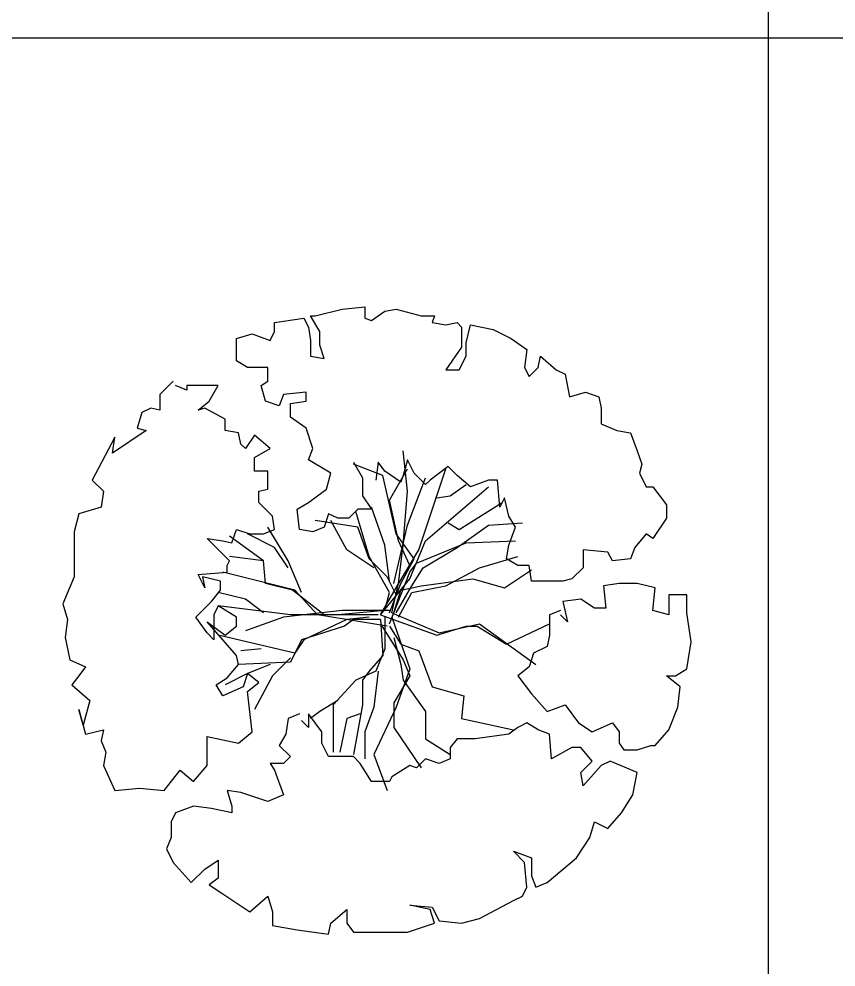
# Model space of a CAD drawing. Header units: inches. Extents: x 7658 to 73799, y 48 to 40262.
# Drawn here: x 11556 to 13609, y 28788 to 31172 of the extents above; entities that cross this region are included whole.
import ezdxf

# ---------------------------------------------------------------- set-up
doc = ezdxf.new("R2010")
doc.units = ezdxf.units.IN
doc.layers.add('www.cad-blocks.net', color=7, linetype='Continuous')

# ---------------------------------------------------------------- blocks, each defined once
blk = doc.blocks.new('A$C516926BB')
for p, q in [((2.0521, 38.5194), (2.0521, 0)), ((0, 30.4302), (62.4121, 30.4302))]:
    blk.add_line(p, q)
blk = doc.blocks.new('A$C64875517')
at = {"color": 0}
for p, q in [((0.7018, 1.5719), (0.7584, 1.5776)), ((0.7584, 1.5776), (0.7584, 1.5493)), ((0.6452, 1.5154), (0.6225, 1.555)), ((0.6225, 1.555), (0.6339, 1.555)), ((0.6339, 1.555), (0.7018, 1.5719)), ((0.7753, 1.5436), (0.8093, 1.5663)), ((0.8093, 1.5663), (0.8376, 1.5719)), ((0.8376, 1.5719), (0.8999, 1.555)), ((0.8999, 1.555), (0.9338, 1.555)), ((0.9338, 1.555), (0.9282, 1.538)), ((0.532, 1.538), (0.6056, 1.5493)), ((0.532, 1.5154), (0.532, 1.538)), ((0.6056, 1.5493), (0.6169, 1.5267)), ((0.6169, 1.5267), (0.6225, 1.4928)), ((0.7584, 1.5493), (0.7753, 1.5436)), ((0.9282, 1.538), (0.9621, 1.5323)), ((0.9621, 1.5323), (0.9904, 1.538)), ((0.9904, 1.538), (1.0017, 1.5267)), ((1.0017, 1.5267), (1.0017, 1.4758)), ((1.0131, 1.4871), (1.0244, 1.5323)), ((1.0244, 1.5323), (1.081, 1.521)), ((0.4358, 1.4984), (0.4754, 1.5097)), ((0.4754, 1.5097), (0.5207, 1.4928)), ((0.5207, 1.4928), (0.532, 1.5154)), ((0.6452, 1.4814), (0.6452, 1.5154)), ((1.081, 1.521), (1.1262, 1.4984)), ((0.4358, 1.4419), (0.4358, 1.4984)), ((0.6225, 1.4928), (0.6225, 1.4532)), ((0.6565, 1.4475), (0.6452, 1.4814)), ((1.0131, 1.4532), (1.0131, 1.4871)), ((1.1262, 1.4984), (1.1659, 1.4701)), ((1.0017, 1.4758), (0.9621, 1.4193)), ((1.1659, 1.4701), (1.1602, 1.4249)), ((0.4641, 1.4249), (0.4358, 1.4419)), ((0.6225, 1.4532), (0.6565, 1.4475)), ((0.9961, 1.4193), (1.0131, 1.4532)), ((1.1942, 1.4249), (1.1998, 1.4532)), ((1.1998, 1.4532), (1.2394, 1.4193)), ((0.515, 1.4249), (0.4641, 1.4249)), ((0.515, 1.391), (0.515, 1.4249)), ((0.9621, 1.4193), (0.9961, 1.4193)), ((1.1602, 1.4249), (1.1715, 1.4023)), ((1.1715, 1.4023), (1.1942, 1.4249)), ((1.2394, 1.4193), (1.2621, 1.4079)), ((1.2621, 1.4079), (1.2734, 1.3514)), ((0.2773, 1.391), (0.2434, 1.3571)), ((0.498, 1.3797), (0.515, 1.391)), ((0.3113, 1.3684), (0.283, 1.3797)), ((0.3905, 1.3797), (0.3113, 1.3797)), ((0.3113, 1.3797), (0.3113, 1.3684)), ((0.3679, 1.3401), (0.3905, 1.3797)), ((0.5094, 1.3401), (0.498, 1.3797)), ((0.6112, 1.3627), (0.5546, 1.3571)), ((0.6112, 1.3401), (0.6112, 1.3627)), ((1.2734, 1.3514), (1.313, 1.3627)), ((1.313, 1.3627), (1.347, 1.3514)), ((0.2434, 1.3571), (0.2434, 1.3175)), ((0.3396, 1.3175), (0.3679, 1.3401)), ((0.5433, 1.3288), (0.5094, 1.3401)), ((0.5546, 1.3571), (0.5433, 1.3288)), ((0.5716, 1.3344), (0.6112, 1.3401)), ((1.347, 1.3514), (1.3526, 1.3231)), ((0.1981, 1.3118), (0.1868, 1.2722)), ((0.2207, 1.3231), (0.1981, 1.3118)), ((0.2434, 1.3175), (0.2207, 1.3231)), ((0.3565, 1.3231), (0.3396, 1.3175)), ((0.4075, 1.2949), (0.3565, 1.3231)), ((0.5716, 1.3005), (0.5716, 1.3344)), ((1.3526, 1.3231), (1.3526, 1.2835)), ((0.4075, 1.2666), (0.4075, 1.2949)), ((0.6112, 1.2722), (0.5716, 1.3005)), ((0.2094, 1.2666), (0.1245, 1.21)), ((0.1868, 1.2722), (0.2094, 1.2666)), ((0.4414, 1.2609), (0.4075, 1.2666)), ((0.6282, 1.2213), (0.6112, 1.2722)), ((1.3526, 1.2835), (1.3922, 1.2666)), ((1.3922, 1.2666), (1.4262, 1.2609)), ((0.1302, 1.2496), (0.0736, 1.1422)), ((0.1245, 1.21), (0.1302, 1.2496)), ((0.4471, 1.2327), (0.4414, 1.2609)), ((0.4811, 1.2553), (0.4584, 1.2213)), ((0.5207, 1.2213), (0.4811, 1.2553)), ((1.4262, 1.2609), (1.4432, 1.2157)), ((0.4584, 1.2213), (0.4471, 1.2327)), ((0.4811, 1.1987), (0.5207, 1.2213)), ((0.6169, 1.1931), (0.6282, 1.2213)), ((0.8659, 1.1139), (0.8546, 1.2157)), ((1.4432, 1.2157), (1.4545, 1.1818)), ((0.4811, 1.1648), (0.4811, 1.1987)), ((0.6735, 1.1592), (0.6169, 1.1931)), ((0.8659, 1.1931), (0.8546, 1.1535)), ((0.8829, 1.1592), (0.8659, 1.1931)), ((0.7301, 1.1874), (0.7527, 1.1478)), ((0.8036, 1.1535), (0.7301, 1.1818)), ((0.7923, 1.1874), (0.7867, 1.1422)), ((0.8093, 1.1648), (0.7923, 1.1874)), ((0.8206, 1.0913), (0.8659, 1.1705)), ((0.8942, 0.9669), (0.9621, 1.1705)), ((0.9678, 1.1761), (0.9225, 1.1422)), ((0.9904, 1.1535), (0.9678, 1.1761)), ((1.4545, 1.1818), (1.4488, 1.1592)), ((0.515, 1.1648), (0.4811, 1.1648)), ((0.515, 1.1196), (0.515, 1.1648)), ((0.6622, 1.1196), (0.6735, 1.1592)), ((0.7527, 1.1478), (0.7527, 1.1026)), ((0.8376, 1.0065), (0.8036, 1.1535)), ((0.8489, 1.1365), (0.8093, 1.1648)), ((0.8546, 1.1535), (0.8489, 1.1365)), ((0.8659, 1.0291), (0.9112, 1.1478)), ((0.9112, 1.1309), (0.8829, 1.1592)), ((1.0244, 1.1252), (0.9904, 1.1535)), ((1.4488, 1.1592), (1.4658, 1.1252)), ((0.0736, 1.1422), (0.1019, 1.1139)), ((0.9225, 1.1422), (0.9112, 1.1309)), ((0.9112, 0.9895), (1.0696, 1.1252)), ((0.9734, 1.1026), (1.0131, 1.1309)), ((1.0696, 1.1422), (1.0244, 1.1252)), ((1.0923, 1.1422), (1.0696, 1.1422)), ((1.0979, 1.0743), (1.0923, 1.1422)), ((1.4658, 1.1252), (1.4828, 1.1252)), ((1.4828, 1.1252), (1.5167, 1.08)), ((0.1019, 1.1139), (0.0962, 1.0743)), ((0.4924, 1.1139), (0.515, 1.1196)), ((0.4924, 1.0856), (0.4924, 1.1139)), ((0.6169, 1.0856), (0.6622, 1.1196)), ((0.7527, 1.1026), (0.7753, 1.0687)), ((0.8546, 0.9782), (0.8659, 1.1139)), ((0.9395, 1.097), (0.9734, 1.1026)), ((1.1093, 1.097), (1.0979, 1.0743)), ((1.1206, 1.0517), (1.1093, 1.097)), ((0.0962, 1.0743), (0.0396, 1.0574)), ((0.5263, 1.0517), (0.4924, 1.0856)), ((0.5886, 1.0687), (0.6169, 1.0856)), ((0.8093, 0.9782), (0.7753, 1.0743)), ((0.8433, 0.9895), (0.8206, 1.0913)), ((0.9961, 1.0178), (1.1036, 1.0856)), ((1.5167, 1.08), (1.5167, 1.0461)), ((0.0396, 1.0574), (0.0283, 1.0121)), ((0.532, 1.0178), (0.5263, 1.0517)), ((0.5942, 1.0178), (0.5886, 1.0687)), ((0.6678, 1.0574), (0.6565, 1.0234)), ((0.6905, 1.0461), (0.6678, 1.0574)), ((0.7414, 1.0687), (0.7188, 1.0461)), ((0.7697, 0.9499), (0.7357, 1.063)), ((0.7753, 1.0687), (0.7414, 1.0687)), ((1.1376, 1.0234), (1.1206, 1.0517)), ((0.7414, 1.0234), (0.6339, 1.0404)), ((0.7131, 0.9669), (0.6735, 1.0404)), ((0.7188, 1.0461), (0.6905, 1.0461)), ((0.8319, 0.8821), (0.8659, 1.0291)), ((0.9678, 1.0348), (0.9961, 1.0178)), ((0.9904, 0.9726), (1.0696, 1.0291)), ((1.0696, 1.0291), (1.1545, 1.0348)), ((1.5167, 1.0461), (1.4828, 0.9952)), ((0.0283, 1.0121), (0.0283, 0.9556)), ((0.4245, 0.9839), (0.4358, 1.0178)), ((0.4358, 1.0178), (0.4697, 1.0065)), ((0.532, 0.9726), (0.4641, 1.0065)), ((0.4697, 1.0065), (0.5037, 1.0065)), ((0.5037, 1.0065), (0.532, 1.0178)), ((0.5659, 0.9386), (0.515, 1.0234)), ((0.6282, 1.0121), (0.5942, 1.0178)), ((0.6565, 1.0234), (0.6282, 1.0121)), ((0.7697, 0.9443), (0.7414, 1.0234)), ((0.8829, 0.9443), (0.8376, 1.0065)), ((1.1206, 0.9782), (1.1376, 1.0234)), ((1.4658, 1.0065), (1.4375, 0.9726)), ((1.4828, 0.9952), (1.4658, 1.0065)), ((0.4188, 0.9386), (0.3622, 0.9952)), ((0.3622, 0.9952), (0.4018, 0.9895)), ((0.4018, 0.9895), (0.4245, 0.9839)), ((0.5037, 0.9386), (0.4188, 1.0008)), ((0.8206, 0.8877), (0.8093, 0.9782)), ((0.8716, 0.9273), (0.8433, 0.9895)), ((0.8433, 0.8821), (0.8546, 0.9782)), ((0.8716, 0.8934), (0.9112, 0.9895)), ((0.8885, 0.933), (1.0131, 0.9839)), ((1.0131, 0.9839), (1.1376, 0.9895)), ((1.1149, 0.9443), (1.1206, 0.9782)), ((0.0283, 0.9556), (0.0283, 0.899)), ((0.5659, 0.9217), (0.532, 0.9726)), ((0.781, 0.9217), (0.7131, 0.9669)), ((0.8376, 0.8708), (0.8942, 0.9669)), ((0.9055, 0.9217), (0.9904, 0.9726)), ((1.3696, 0.9612), (1.3073, 0.9669)), ((1.3073, 0.9669), (1.3073, 0.9217)), ((1.3809, 0.9386), (1.3696, 0.9612)), ((1.4375, 0.9726), (1.4262, 0.9443)), ((0.4131, 0.9273), (0.4188, 0.9386)), ((0.5037, 0.9386), (0.4188, 0.9499)), ((0.5094, 0.8821), (0.5037, 0.9386)), ((0.5999, 0.8595), (0.5659, 0.9386)), ((0.8206, 0.8595), (0.7697, 0.9499)), ((0.815, 0.899), (0.7697, 0.9443)), ((0.8489, 0.8821), (0.8829, 0.9443)), ((0.8716, 0.9104), (0.8885, 0.933)), ((1.047, 0.9217), (1.1432, 0.9499)), ((1.1432, 0.9273), (1.1149, 0.9443)), ((1.4262, 0.9443), (1.3809, 0.9386)), ((0.3396, 0.9047), (0.4131, 0.9104)), ((0.5829, 0.8651), (0.4018, 0.9104)), ((0.4131, 0.9104), (0.4131, 0.9273)), ((0.8206, 0.7803), (0.8716, 0.9104)), ((0.8772, 0.8764), (0.9055, 0.9217)), ((0.9621, 0.8764), (1.047, 0.9217)), ((1.1093, 0.8708), (1.1772, 0.916)), ((1.1715, 0.9273), (1.1432, 0.9273)), ((1.1772, 0.8877), (1.1715, 0.9273)), ((1.3073, 0.9217), (1.279, 0.8934)), ((0.0283, 0.899), (0, 0.8312)), ((0.3565, 0.8708), (0.3396, 0.9047)), ((0.3962, 0.8877), (0.3509, 0.899)), ((0.3509, 0.899), (0.3565, 0.8708)), ((0.3962, 0.8651), (0.3962, 0.8877)), ((0.5773, 0.8651), (0.5094, 0.8821)), ((0.798, 0.8029), (0.8716, 0.8934)), ((0.8376, 0.8538), (0.815, 0.899)), ((0.8206, 0.8086), (0.8489, 0.8821)), ((0.8263, 0.8086), (0.8433, 0.8821)), ((0.8999, 0.8764), (1.03, 0.8934)), ((1.03, 0.8934), (1.1093, 0.8708)), ((1.2564, 0.8877), (1.1772, 0.8877)), ((1.279, 0.8934), (1.2564, 0.8877)), ((1.3979, 0.8821), (1.3583, 0.8764)), ((1.4432, 0.8821), (1.3979, 0.8821)), ((1.4884, 0.8708), (1.4432, 0.8821)), ((0.3735, 0.8368), (0.3962, 0.8651)), ((0.4584, 0.8425), (0.3905, 0.8595)), ((0.6565, 0.8029), (0.5773, 0.8651)), ((0.6395, 0.8029), (0.5829, 0.8651)), ((0.798, 0.8029), (0.8376, 0.8708)), ((0.8093, 0.8142), (0.8206, 0.8595)), ((0.8319, 0.8086), (0.8489, 0.8651)), ((0.8376, 0.8086), (0.8772, 0.8764)), ((0.8433, 0.7973), (0.8772, 0.8595)), ((0.8489, 0.8651), (0.8999, 0.8764)), ((0.8772, 0.8595), (0.9621, 0.8764)), ((1.3583, 0.8764), (1.3639, 0.8199)), ((1.4828, 0.8142), (1.4884, 0.8708)), ((0.3622, 0.8255), (0.3735, 0.8368)), ((0.5037, 0.8086), (0.4584, 0.8425)), ((1.3017, 0.8425), (1.2564, 0.8368)), ((1.2564, 0.8368), (1.2677, 0.786)), ((1.3356, 0.8199), (1.3017, 0.8425)), ((1.5677, 0.8538), (1.5224, 0.8538)), ((1.5224, 0.8538), (1.5224, 0.8029)), ((1.5677, 0.8086), (1.5677, 0.8538)), ((0, 0.8312), (0.0113, 0.7916)), ((0.3339, 0.7973), (0.3622, 0.8255)), ((0.3905, 0.8255), (0.3792, 0.8029)), ((0.5716, 0.8029), (0.3905, 0.8255)), ((0.4358, 0.7973), (0.3905, 0.8255)), ((0.7018, 0.8142), (0.5546, 0.7973)), ((0.8093, 0.8142), (0.6905, 0.8029)), ((0.8206, 0.8142), (0.7018, 0.8142)), ((1.2507, 0.8142), (1.2225, 0.8029)), ((1.3639, 0.8199), (1.3356, 0.8199)), ((1.5224, 0.8029), (1.4828, 0.8142)), ((0.0113, 0.7916), (0.0057, 0.7464)), ((0.3622, 0.7577), (0.3339, 0.7973)), ((0.3792, 0.8029), (0.3792, 0.7407)), ((0.4358, 0.7747), (0.4358, 0.7973)), ((0.5546, 0.7973), (0.4584, 0.7633)), ((0.6905, 0.8029), (0.5716, 0.8029)), ((0.7131, 0.7916), (0.6056, 0.7407)), ((0.815, 0.7747), (0.6395, 0.8029)), ((0.7923, 0.8029), (0.6565, 0.8029)), ((0.7301, 0.7916), (0.7074, 0.7747)), ((0.7697, 0.7973), (0.7131, 0.7916)), ((0.798, 0.7916), (0.7301, 0.7916)), ((0.798, 0.8029), (0.9395, 0.752)), ((0.798, 0.7916), (0.8036, 0.7011)), ((0.8093, 0.7973), (0.8093, 0.7181)), ((0.8263, 0.8086), (0.9451, 0.7577)), ((0.8263, 0.7973), (0.8716, 0.6672)), ((1.2225, 0.8029), (1.2225, 0.752)), ((1.2677, 0.786), (1.2507, 0.8029)), ((1.579, 0.7351), (1.5677, 0.8086)), ((0.4358, 0.7011), (0.3622, 0.786)), ((0.3622, 0.786), (0.4075, 0.752)), ((0.4075, 0.752), (0.4358, 0.7747)), ((0.7074, 0.7747), (0.5999, 0.7407)), ((0.798, 0.7803), (0.8546, 0.6898)), ((0.8206, 0.7747), (0.8489, 0.7294)), ((0.9395, 0.752), (1.0131, 0.7747)), ((0.9451, 0.7577), (1.047, 0.7803)), ((1.0131, 0.7747), (1.0413, 0.7747)), ((1.0413, 0.7747), (1.1149, 0.7294)), ((1.047, 0.7803), (1.1885, 0.6785)), ((1.1149, 0.7294), (1.2225, 0.7803)), ((0.0057, 0.7464), (0.017, 0.6898)), ((0.3792, 0.7407), (0.3622, 0.7577)), ((0.5829, 0.7068), (0.3905, 0.752)), ((0.5999, 0.7407), (0.5716, 0.6842)), ((0.6056, 0.7407), (0.5829, 0.7068)), ((0.8319, 0.7464), (0.8489, 0.6785)), ((1.2225, 0.752), (1.2168, 0.7238)), ((0.498, 0.7181), (0.4471, 0.7125)), ((0.8093, 0.7181), (0.7867, 0.6616)), ((0.8489, 0.7294), (0.8942, 0.7125)), ((1.2168, 0.7238), (1.1828, 0.7068)), ((1.5677, 0.6672), (1.579, 0.7351)), ((0.4414, 0.6785), (0.4358, 0.7011)), ((0.5716, 0.6955), (0.5263, 0.6503)), ((0.8036, 0.7011), (0.7697, 0.6616)), ((0.8942, 0.7125), (0.9282, 0.622)), ((1.1828, 0.7068), (1.1715, 0.6729)), ((0.017, 0.6898), (0.0566, 0.6729)), ((0.0566, 0.6729), (0.0396, 0.6503)), ((0.4131, 0.6446), (0.4414, 0.6785)), ((0.5716, 0.6842), (0.4414, 0.6785)), ((0.5207, 0.6785), (0.4641, 0.6559)), ((0.8489, 0.6785), (0.8546, 0.6389)), ((0.8546, 0.6898), (0.8716, 0.6503)), ((1.1715, 0.6729), (1.1432, 0.6503)), ((0.0396, 0.6503), (0.0226, 0.6276)), ((0.3848, 0.6276), (0.4131, 0.6446)), ((0.4641, 0.6559), (0.4075, 0.6276)), ((0.4641, 0.6559), (0.4528, 0.622)), ((0.4924, 0.6333), (0.4641, 0.6559)), ((0.5263, 0.6503), (0.4811, 0.5654)), ((0.7867, 0.6616), (0.7357, 0.6389)), ((0.7697, 0.6616), (0.7527, 0.6389)), ((0.7923, 0.6616), (0.781, 0.5711)), ((0.8716, 0.6503), (0.8319, 0.5824)), ((0.8716, 0.6672), (0.8376, 0.5711)), ((1.1432, 0.6503), (1.1772, 0.605)), ((1.5167, 0.6503), (1.5394, 0.6503)), ((1.5507, 0.622), (1.5167, 0.6503)), ((1.5394, 0.6503), (1.5677, 0.6672)), ((0.0226, 0.6276), (0.0679, 0.5881)), ((0.4018, 0.5994), (0.3848, 0.6276)), ((0.4528, 0.622), (0.4018, 0.5994)), ((0.4641, 0.6107), (0.4924, 0.6333)), ((0.7357, 0.6389), (0.6791, 0.5767)), ((0.7527, 0.6389), (0.7527, 0.5767)), ((0.8546, 0.6389), (0.9112, 0.5598)), ((0.9282, 0.622), (1.0074, 0.5994)), ((1.545, 0.5711), (1.5507, 0.622)), ((0.4754, 0.5089), (0.4641, 0.6107)), ((1.0074, 0.5994), (1.0017, 0.5428)), ((1.1772, 0.605), (1.2168, 0.5598)), ((0.0679, 0.5881), (0.0509, 0.5259)), ((0.6905, 0.5881), (0.6452, 0.5598)), ((0.6791, 0.5767), (0.6791, 0.458)), ((0.7527, 0.5767), (0.7301, 0.4524)), ((0.8319, 0.5824), (0.8319, 0.5202)), ((1.2168, 0.5598), (1.2621, 0.5767)), ((1.2621, 0.5767), (1.296, 0.5315)), ((0.0509, 0.5259), (0.0396, 0.5654)), ((0.0396, 0.5654), (0.0566, 0.5032)), ((0.5942, 0.5541), (0.5659, 0.5428)), ((0.6508, 0.5089), (0.6169, 0.5541)), ((0.6169, 0.5541), (0.6169, 0.5202)), ((0.6452, 0.5598), (0.6225, 0.5428)), ((0.7471, 0.5541), (0.7131, 0.5428)), ((0.781, 0.5711), (0.7584, 0.5089)), ((0.8376, 0.5711), (0.781, 0.4524)), ((0.9112, 0.5598), (0.9112, 0.4919)), ((1.5224, 0.5145), (1.545, 0.5711)), ((0.5659, 0.5428), (0.5603, 0.5032)), ((0.6169, 0.5202), (0.5999, 0.5372)), ((0.7131, 0.5428), (0.6961, 0.458)), ((1.0017, 0.5428), (1.1319, 0.5145)), ((1.1659, 0.5315), (1.1432, 0.5202)), ((1.1942, 0.5145), (1.1659, 0.5315)), ((1.296, 0.5315), (1.33, 0.5089)), ((1.33, 0.5089), (1.3809, 0.5315)), ((1.3809, 0.5315), (1.3979, 0.5089)), ((0.0566, 0.5032), (0.1019, 0.5145)), ((0.1019, 0.5145), (0.0962, 0.4863)), ((0.4414, 0.4806), (0.4754, 0.5089)), ((0.5603, 0.5032), (0.5433, 0.475)), ((0.6508, 0.4806), (0.6508, 0.5089)), ((0.7584, 0.5089), (0.7584, 0.441)), ((0.8319, 0.5202), (0.8999, 0.4184)), ((1.1206, 0.5032), (1.0357, 0.4919)), ((1.1432, 0.5202), (1.1206, 0.5032)), ((1.2225, 0.5032), (1.1942, 0.5145)), ((1.2281, 0.441), (1.2225, 0.5032)), ((1.3979, 0.5089), (1.3979, 0.4806)), ((1.4884, 0.475), (1.5224, 0.5145)), ((0.0962, 0.4863), (0.1075, 0.458)), ((0.3622, 0.4241), (0.3622, 0.4976)), ((0.3622, 0.4976), (0.4414, 0.4806)), ((0.6678, 0.4467), (0.6508, 0.4806)), ((0.9112, 0.4919), (0.9734, 0.4524)), ((0.9904, 0.4919), (0.9734, 0.4693)), ((1.0357, 0.4919), (0.9904, 0.4919)), ((1.3979, 0.4806), (1.4092, 0.4637)), ((0.1075, 0.458), (0.1019, 0.4241)), ((0.5433, 0.475), (0.5716, 0.4467)), ((0.9734, 0.4693), (0.9734, 0.441)), ((1.279, 0.4693), (1.2281, 0.441)), ((1.3017, 0.4693), (1.279, 0.4693)), ((1.33, 0.4354), (1.3017, 0.4693)), ((1.4092, 0.4637), (1.4432, 0.4637)), ((1.4432, 0.4637), (1.4771, 0.475)), ((1.4771, 0.475), (1.4884, 0.475)), ((0.5546, 0.4297), (0.5207, 0.4297)), ((0.5207, 0.4297), (0.532, 0.4128)), ((0.5716, 0.4467), (0.5546, 0.4297)), ((0.7301, 0.4467), (0.6678, 0.4467)), ((0.7471, 0.4297), (0.7301, 0.4467)), ((0.7753, 0.3845), (0.7471, 0.4297)), ((0.781, 0.4524), (0.815, 0.3619)), ((0.9112, 0.441), (0.8885, 0.4184)), ((0.9451, 0.4297), (0.9112, 0.441)), ((0.9734, 0.441), (0.9451, 0.4297)), ((1.3017, 0.4071), (1.33, 0.4354)), ((1.3753, 0.4354), (1.3526, 0.4241)), ((1.4432, 0.4071), (1.3753, 0.4354)), ((0.1019, 0.4241), (0.1302, 0.3619)), ((0.2547, 0.3619), (0.2943, 0.4128)), ((0.2943, 0.4128), (0.3283, 0.3845)), ((0.3283, 0.3845), (0.3622, 0.4241)), ((0.532, 0.4128), (0.5546, 0.3506)), ((0.8716, 0.4241), (0.8263, 0.3958)), ((0.8885, 0.4184), (0.8716, 0.4241)), ((1.3073, 0.3732), (1.3017, 0.4071)), ((1.3526, 0.4241), (1.3073, 0.3732)), ((1.4319, 0.3506), (1.4432, 0.4071)), ((0.8206, 0.3845), (0.7753, 0.3845)), ((0.8263, 0.3958), (0.8206, 0.3845)), ((0.1302, 0.3619), (0.1924, 0.3675)), ((0.1924, 0.3675), (0.2547, 0.3619)), ((0.4471, 0.3562), (0.4131, 0.3619)), ((0.4131, 0.3619), (0.4245, 0.3223)), ((0.515, 0.3336), (0.4471, 0.3562)), ((0.5546, 0.3506), (0.515, 0.3336)), ((1.4036, 0.3053), (1.4319, 0.3506)), ((0.3283, 0.3223), (0.283, 0.3053)), ((0.3735, 0.3166), (0.3283, 0.3223)), ((0.4245, 0.3053), (0.3735, 0.3166)), ((0.4245, 0.3223), (0.4245, 0.3053)), ((0.283, 0.3053), (0.2717, 0.2827)), ((1.3696, 0.2658), (1.4036, 0.3053)), ((0.2717, 0.2827), (0.2717, 0.2431)), ((1.3243, 0.2431), (1.3356, 0.2827)), ((1.3356, 0.2827), (1.3696, 0.2658)), ((0.2717, 0.2431), (0.2603, 0.2149)), ((1.2904, 0.1922), (1.3243, 0.2431)), ((0.2603, 0.2149), (0.2773, 0.1809)), ((1.1602, 0.1809), (1.1319, 0.2092)), ((1.1319, 0.2092), (1.1772, 0.1922)), ((1.1772, 0.1922), (1.1772, 0.147)), ((1.2168, 0.1301), (1.2904, 0.1922)), ((0.2773, 0.1809), (0.3226, 0.1301)), ((0.3565, 0.164), (0.3905, 0.1866)), ((0.3905, 0.1866), (0.3905, 0.1414)), ((1.1659, 0.1187), (1.1602, 0.1809)), ((0.3226, 0.1301), (0.3565, 0.164)), ((1.1772, 0.147), (1.1885, 0.1187)), ((0.3905, 0.1414), (0.3679, 0.1244)), ((0.3679, 0.1244), (0.4018, 0.1018)), ((1.1885, 0.1187), (1.2168, 0.1301)), ((0.4018, 0.1018), (0.4697, 0.0565)), ((0.4697, 0.0565), (0.515, 0.0961)), ((0.515, 0.0961), (0.5263, 0.0565)), ((1.1319, 0.0848), (1.1545, 0.0961)), ((1.1545, 0.0961), (1.1659, 0.1187)), ((0.9225, 0.0622), (0.8716, 0.0735)), ((0.8716, 0.0735), (0.9282, 0.0679)), ((1.047, 0.0396), (1.1319, 0.0848)), ((0.5263, 0.0565), (0.5263, 0.0226)), ((0.6735, 0.0283), (0.7131, 0.0622)), ((0.7131, 0.0622), (0.7131, 0.0283)), ((0.9338, 0.0283), (0.9225, 0.0622)), ((0.9282, 0.0679), (0.9451, 0.0339)), ((0.6678, 0), (0.6735, 0.0283)), ((0.7131, 0.0283), (0.7301, 0.0057)), ((0.8659, 0.0057), (0.9338, 0.0283)), ((0.9451, 0.0339), (1.0017, 0.0283)), ((1.0017, 0.0283), (1.047, 0.0396)), ((0.5263, 0.0226), (0.5886, 0.0113)), ((0.5886, 0.0113), (0.6678, 0)), ((0.7301, 0.0057), (0.798, 0.0057)), ((0.798, 0.0057), (0.8659, 0.0057))]:
    blk.add_line(p, q, dxfattribs=at)

msp = doc.modelspace()

# ---------------------------------------------------------------- block references
at = {"xscale": 1000, "yscale": 1000, "zscale": 1000}
msp.add_blockref('A$C64875517', (11666.3, 28870.7), dxfattribs=at)
at = {"layer": 'www.cad-blocks.net', "color": 155, "true_color": 0x546d8e, "xscale": 1000, "yscale": 1000, "zscale": 1000}
msp.add_blockref('A$C516926BB', (11386.7, 694.4), dxfattribs=at)

doc.saveas('drawing.dxf')
